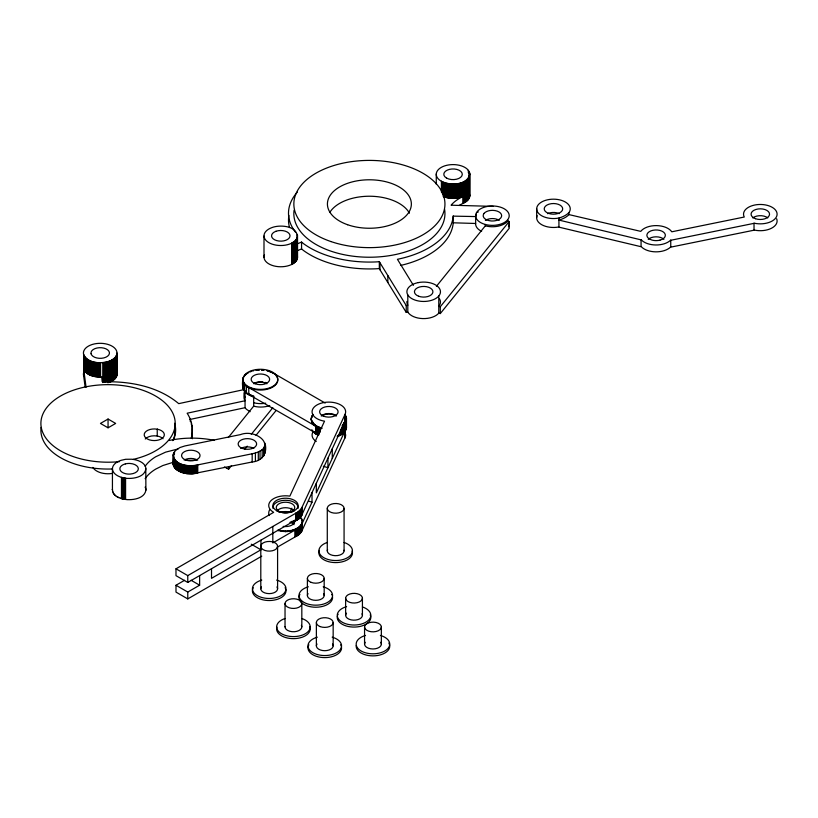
<?xml version="1.0" encoding="UTF-8"?>
<svg xmlns="http://www.w3.org/2000/svg" width="818" height="818" viewBox="0 0 818 818"><rect width="100%" height="100%" fill="white"/><g stroke="black" fill="none" stroke-linecap="round" stroke-linejoin="round"><path stroke-width="1.23" d="M469.839 173.989C467.15 185.85 449.573 185.921 440.779 180.901A16.789 9.693 0 0 1 442.855 166.586A16.789 9.693 0 0 1 467.323 169.183L469.133 171.483L469.839 173.989L469.829 195.87C469.45 200.308 464.961 202.547 461.383 204.163A46.176 26.657 0 0 0 459.215 205.379M469.829 195.87L469.133 192.741M244.204 395.851A16.789 9.693 0 0 0 244.746 400.237L245.052 400.759L187.148 413.213C191.954 420.472 193.815 429.767 191.269 438.182M264.48 254.766A16.789 9.693 0 0 0 271.75 265.247A16.789 9.693 0 0 0 291.28 264.643C294.736 263.161 298.458 259.746 297.384 255.615M173.212 455.002C174.592 465.718 189.306 466.884 197.772 464.89L252.179 453.765C278.958 448.305 257.169 428.131 240.431 434.614L184.929 445.943L179.899 447.548L175.43 450.565L173.477 453.683L173.242 464.563L173.845 466.526L176.289 469.532L181.207 472.303L186.473 473.622L192.199 473.908L252.179 461.986C262.169 461.209 267.823 453.019 264.971 443.172M475.728 215.993L475.657 216.566L453.223 216.136A83.947 48.466 0 0 1 397.436 259.296L413.407 285.329M453.233 215.952L453.223 222.987A83.947 48.466 0 0 1 400.513 265.472M145.89 468.663C144.97 476.741 134.428 478.694 127.741 478.397A1.902 1.104 0 0 1 126.657 478.325L121.473 477.354A16.728 9.663 0 0 1 112.434 468.898A16.728 9.663 0 0 1 121.084 460.319L125.635 459.287L131.667 459.225A16.728 9.663 0 0 1 141.954 462.548L142.629 463.039A16.728 9.663 0 0 1 145.788 467.702L145.89 490.207C144.612 498.08 134.387 499.921 127.741 499.645A1.902 1.104 0 0 1 126.657 499.573C120.982 499 112.823 496.618 112.434 489.829L112.434 468.581M302.271 513.653L302.261 511.7C303.018 517.559 296.791 520.892 291.944 521.986L291.944 521.301M300.042 516.403L302.261 520.616L301.985 523.827L312.006 502.221L312.006 492.63L344.767 421.761L343.928 422.926M337.711 435.912C342.036 434.573 347.394 430.984 346.372 425.769M85.103 386.812L83.64 375.789L83.62 354.48A16.789 9.693 0 0 1 98.743 343.356A16.789 9.693 0 0 1 116.994 352.793C117.015 357.231 112.659 360.002 108.917 361.3L108.917 382.527C112.649 381.239 116.994 378.468 116.994 374.041A16.789 9.693 0 0 0 116.606 372.159M475.647 215.257L475.728 214.623A16.789 9.693 0 0 1 502.058 207.741A16.789 9.693 0 0 1 499.839 224.377A16.789 9.693 0 0 1 475.647 215.257L475.657 223.416A16.789 9.693 0 0 0 477.047 227.803L477.518 228.375A16.789 9.693 0 0 0 481.618 231.33M475.647 223.478L453.233 222.803M318.161 434.491L248.774 394.511C241.842 391.853 241.647 383.438 243.365 377.374M242.762 386.863L243.099 378.018M313.079 414.368L311.597 416.883L311.259 419.552L311.259 418.867C311.535 424.307 317.476 427.149 322.149 428.274M342.149 425.585C345.503 423.683 347.916 419.174 345.585 415.605M112.536 491.097L112.7 491.72M292.946 521.035L295.738 520.033L187.772 582.457L175.982 575.657L175.982 568.807L273.652 512.344A16.789 9.693 0 0 1 270.962 500.647A16.789 9.693 0 0 1 289.848 496.127L324.531 421.168A16.789 9.693 0 0 1 312.64 409.297A16.789 9.693 0 0 1 333.192 402.436A16.789 9.693 0 0 1 345.084 414.297L301.413 508.602L298.141 511.874L272.813 526.475L272.823 542.927L295.748 529.624L289.869 531.301L285.523 531.639L278.1 530.637L278.1 529.952C286.136 531.945 298.56 531.444 302.159 522.518L302.159 530.054M312.2 415.595L311.3 418.888L311.413 417.548M297.087 238.14C298.815 225.993 280.482 224.316 272.087 227.537A16.789 9.693 0 0 0 267.026 241.382A16.789 9.693 0 0 0 291.28 243.396L294.94 241.044L297.087 238.14L297.087 259.388M277.19 547.242L298.141 535.187L301.413 531.904L345.084 437.599A16.789 9.693 0 0 0 345.615 434.46M243.099 384.879L243.365 384.225M291.873 508.193L289.848 512.579L289.848 511.894A16.789 9.693 0 0 0 279.071 512.303M312.006 492.63L302.159 514.287M344.378 422.354L344.378 423.039L345.084 421.843A16.789 9.693 0 0 0 345.329 421.219M345.084 430.064L343.928 431.843M337.272 436.638L342.19 434.143L344.767 431.352L316.331 492.855L316.331 483.264M568.98 212.547L569.205 212.23A16.789 9.693 0 0 0 555.739 199.265A16.789 9.693 0 0 0 536.731 209.653A16.789 9.693 0 0 0 558.428 218.12L558.929 218.028A22.577 13.037 0 0 0 568.98 212.547L568.98 214.602A22.577 13.037 0 0 1 558.929 220.083L641.373 239.94A16.789 9.693 0 0 0 670.443 240.339L754.493 223.253A16.789 9.693 0 0 0 776.947 215.471A16.789 9.693 0 0 0 758.94 204.5A16.789 9.693 0 0 0 744.278 217.026L671.772 231.801A16.789 9.693 0 0 0 656.517 225.604A16.789 9.693 0 0 0 640.76 231.371L568.98 214.602M313.079 415.053L312.609 415.656L312.609 414.971M228.355 437.477L253.682 406.147L253.682 395.871M251.259 434.358L272.834 407.671M226.883 468.233L228.59 469.235L231.586 465.544M244.858 449.123L247.261 446.158M256.054 435.278L276.034 410.564M436.393 286.331L485.319 225.829L485.319 224.459M297.057 243.948L301.566 242.056L303.478 243.621A83.947 48.466 0 0 0 375.994 261.924L379.327 261.709L379.327 268.57L379.981 269.776L406.229 312.384L407.804 312.067A16.789 9.693 0 0 0 422.661 318.58A16.789 9.693 0 0 0 438.775 313.151L440.299 313.56L440.299 306.709L509.205 221.504L507.63 221.146A16.789 9.693 0 0 1 485.319 225.829M440.299 313.56L509.205 228.355L509.205 221.504M776.65 218.754A16.789 9.693 0 0 1 771.456 228.263A16.789 9.693 0 0 1 754.493 230.103L670.443 247.2A16.789 9.693 0 0 1 641.373 246.791L558.428 227.036A16.789 9.693 0 0 1 537.089 215.625M244.582 375.503L247.926 372.814M337.272 435.953L343.407 432.405L343.407 433.09M108.058 419.041L100.461 423.427L108.058 427.814L115.655 423.427L108.058 419.041L108.058 427.763M187.772 582.457L187.772 575.606L272.813 526.475M261.77 556.158L187.772 598.909L175.993 592.109L175.993 585.259L184.612 580.269M175.993 585.259L187.772 592.048L199.633 585.197L199.633 575.606M260.942 540.187L260.942 549.788L211.514 578.336L211.514 568.745M297.057 250.809L301.566 248.917L303.478 250.482A83.947 48.466 0 0 0 375.994 268.785L379.327 268.57M443.254 182.158L443.254 196.555C449.45 198.989 456.608 198.999 462.814 196.565L461.383 197.312A46.176 26.657 0 0 0 452.037 204.122L451.076 205.206L493.244 206.381M249.664 371.934L251.617 371.229A17.403 10.051 0 0 0 250.727 371.658M83.62 354.48C87.843 363.509 100.542 363.918 108.917 361.3M173.569 462.19L162.843 465.534L155.686 469.113A50.327 29.059 0 0 0 145.123 478.683M244.285 389.542L178.733 403.642C157.874 386.137 129.264 380.973 102.71 381.842L102.138 377.026C95.44 377.333 86.483 375.922 83.64 368.938L86.074 387.303M189.612 419.532L245.103 407.691A16.789 9.693 0 0 0 246.576 409.389L250.124 411.71M169.121 440.473C183.968 437.364 199.449 437.374 214.326 440.319M379.327 261.709L406.229 305.533L407.804 305.206A16.789 9.693 0 0 1 406.924 301.464M289.869 522.395L290.922 522.211M177.976 448.98L165.594 452.149L155.686 456.781A50.358 29.07 0 0 0 145.123 466.342M255.829 370.176L259.245 369.9M187.271 460.278L196.187 460.258M261.545 369.9L263.836 370.022M253.682 406.147L253.938 406.219A16.789 9.693 0 0 0 269.725 405.575M125.583 478.203L125.583 499.45L120.522 498.285M289.848 511.894L291.903 512.334M440.299 306.709L438.775 306.3A16.789 9.693 0 0 0 439.552 298.897M253.682 402.722L253.938 402.793A16.789 9.693 0 0 0 265.738 403.202M267.138 370.605L273.652 373.294M323.314 466.209L327.946 467.743L327.936 458.152M308.529 501.066L312.006 502.221M118.722 497.569L117.107 496.72M318.161 427.63L246.412 386.208L243.703 383.284L242.762 380.012M311.863 429.726A17.628 10.174 0 0 0 315.646 433.806L318.161 435.176L318.161 426.945M274.746 373.928L325.175 403.049M251.29 544.215L260.942 549.788M175.982 568.807L187.772 575.606M191.064 580.259L199.633 585.197M311.413 420.881L311.3 419.542L312.2 422.834L315.646 426.27M245.052 397.323L244.746 396.812A16.789 9.693 0 0 1 244.204 392.415M301.402 518.816L302.261 521.301L302.261 520.616M83.62 375.728L83.64 375.789A16.789 9.693 0 0 1 83.906 371.955M112.332 489.501L112.434 489.829A16.728 9.663 0 0 1 112.495 489.205M173.242 464.563L173.723 453.029M302.261 512.385L302.302 513.019M145.89 490.207L145.788 488.949A16.728 9.663 0 0 0 145.103 487.099M228.59 466.771L228.59 469.235M754.022 223.14L754.022 229.991M670.75 240.032L670.75 246.883M641.067 239.582L641.067 246.433M558.929 218.028L558.929 226.934M536.68 208.6L536.68 217.506M507.63 219.776L507.63 221.146M469.624 172.721L469.614 197.128M469.409 172.097L469.399 197.751M469.133 171.483L469.113 198.365M468.755 177.721L468.755 198.968M468.356 170.297L468.356 172.802M468.336 178.304L468.336 199.551M467.845 178.866L467.845 200.113M467.293 179.418L467.293 200.666M466.689 179.95L466.689 201.197M466.015 180.451L466.015 201.698M465.289 180.921L465.289 202.169M464.512 181.371L464.512 202.619M463.683 181.79L463.683 203.038M462.814 182.179L462.814 203.426M461.894 182.526L461.894 196.923M460.943 182.843L460.943 197.24M459.961 183.12L459.961 197.516M458.939 183.365L458.939 197.762M457.906 183.569L457.906 197.956M456.843 183.733L456.843 198.12M455.759 183.856L455.759 198.242M454.675 183.938L454.675 198.324M453.571 183.978L453.571 198.365M452.477 183.978L452.477 198.365M451.383 183.927L451.383 198.324M450.289 183.846L450.289 198.242M449.215 183.723L449.215 198.12M448.152 183.559L448.152 197.956M447.119 183.355L447.119 197.751M446.096 183.109L446.096 197.506M445.115 182.823L445.115 197.22M444.164 182.506L444.164 196.903M442.385 181.77L442.385 193.764M441.556 181.351L441.556 192.148M441.475 181.299L441.475 192.097M438.775 296.014L438.775 313.151M436.27 173.958L436.27 184.183M407.804 294.93L407.804 312.067M406.229 305.533L406.229 312.384M387.844 275.594L387.844 282.455M381.352 626.987A8.395 4.847 0 0 1 368.765 631.189A8.395 4.847 0 0 1 368.765 622.795A8.395 4.847 0 0 1 381.352 626.987L381.352 644.124M379.981 262.915L379.981 269.776M364.562 626.987L364.562 644.124M362.425 598.193A8.395 4.847 0 0 1 349.838 602.385A8.395 4.847 0 0 1 349.838 593.991A8.395 4.847 0 0 1 362.425 598.193L362.425 615.32M346.484 418.202L346.484 427.763M346.372 420.196L346.372 428.428M346.188 420.861L346.188 429.082M345.922 416.239L345.922 418.591M345.922 421.505L345.922 429.726M345.585 422.139L345.585 430.37M345.636 598.193L345.636 615.32M345.084 414.297L345.084 421.843M345.186 422.763L345.084 437.599M344.767 414.91L344.767 422.446M344.705 423.376L344.767 438.213M344.378 431.26L344.378 431.945M344.163 423.959L344.163 432.19M344.071 508.346A8.395 4.847 0 0 1 331.474 512.538A8.395 4.847 0 0 1 331.474 504.144A8.395 4.847 0 0 1 344.071 508.346L344.071 550.841M343.55 424.522L343.55 432.753M343.407 423.489L343.407 424.174M342.885 425.063L342.834 433.622M342.149 426.761L342.19 434.143M341.495 433.949L341.495 434.634M341.362 428.417L341.362 434.297M340.748 434.409L340.748 435.094M340.523 430.053L340.523 434.747M339.94 434.849L339.94 435.534M339.623 432.824L339.623 435.176M339.092 435.248L339.092 435.933M338.202 435.616L338.202 436.301M333.161 622.549L333.161 645.852M332.272 448.785L332.272 458.377M327.282 508.346L327.282 550.841M324.184 578.346L324.184 595.484M320.083 427.681L320.083 432.385M319.102 427.333L319.102 434.389M317.272 426.526L317.292 434.736M316.423 426.066L316.443 434.286M316.372 622.549L316.372 645.852M315.646 425.585L315.646 433.806M314.91 425.074L314.91 425.759M314.235 424.532L314.235 425.217M313.621 423.959L313.621 424.644M313.079 423.376L313.079 424.061M312.609 422.763L312.609 423.458M312.2 422.139L312.2 422.834M311.863 416.239L311.863 416.924M311.863 421.505L311.863 422.19M311.597 416.883L311.597 417.569M311.597 420.861L311.597 421.546M307.394 578.346L307.394 595.484M301.985 507.375L301.985 514.911M301.985 523.142L301.985 530.678M301.822 603.602A8.395 4.847 0 0 1 289.235 607.794A8.395 4.847 0 0 1 289.235 599.4A8.395 4.847 0 0 1 301.822 603.602L301.822 626.905M301.73 507.988L301.73 515.534M301.73 518.745L301.73 519.43M301.73 523.755L301.73 531.301M301.566 242.056L301.566 248.917M301.413 508.602L301.413 516.138M301.413 524.369L301.413 531.904M301.024 509.195L301.024 516.731M301.024 524.962L301.024 532.498M300.574 509.767L300.574 517.313M300.574 525.534L300.574 533.08M300.063 510.33L300.063 517.876M300.063 526.097L300.063 533.633M299.48 510.872L299.48 518.408M299.48 526.639L299.48 534.174M298.836 511.383L298.836 518.929M298.836 527.15L298.836 534.696M298.141 511.874L298.141 519.42M298.141 527.641L298.141 535.187M297.517 234.991L297.558 257.506M297.384 234.367L297.312 258.774M297.394 512.334L297.394 519.88M297.394 528.101L297.394 535.647M296.791 238.754L296.791 260.001M296.699 512.671L296.699 520.217M296.586 512.774L296.597 520.32M296.433 239.347L296.433 260.605M296.28 512.917L296.28 520.463M296.28 528.684L296.28 536.23M295.993 239.94L295.993 261.187M295.738 513.172L295.748 520.718M295.748 528.939L295.748 536.485M295.502 240.502L295.502 261.75M294.94 241.044L294.94 262.292M294.848 520.401L294.848 521.086M294.848 529.307L294.848 536.853M294.316 241.566L294.316 262.813M293.918 520.739L293.918 521.424M293.642 242.067L293.642 263.314M292.905 242.537L292.905 263.785M292.946 529.952L292.946 530.637M292.118 242.987L292.118 264.234M291.617 243.232L291.617 264.48M289.869 530.616L289.869 531.301M287.721 530.862L287.721 531.547M285.523 530.954L285.523 531.639M285.032 603.602L285.032 626.905M283.335 530.872L283.335 531.557M281.177 530.626L281.177 531.311M277.588 546.281A8.395 4.847 0 0 1 265.001 550.483A8.395 4.847 0 0 1 265.001 542.089A8.395 4.847 0 0 1 277.588 546.281L277.588 588.776M264.899 445.166L264.899 453.387M264.153 447.119L264.153 455.34M263.999 236.034L263.999 257.281M263.764 447.743L263.764 455.963M262.179 449.511L262.179 457.743M260.799 546.281L260.799 588.776M260.022 451.076L260.022 459.297M258.304 451.965L258.304 460.186M255.4 453.039L255.4 461.26M252.179 453.765L252.179 461.986M248.774 387.66L248.774 394.511M246.412 386.208L246.412 393.059M245.052 391.618L245.052 407.609M244.582 384.511L244.582 391.362M243.703 383.284L243.703 390.135M242.915 381.341L242.915 388.192M197.772 464.89L197.772 473.111M196.698 465.135L196.698 473.356M195.594 465.34L195.594 473.561M194.479 465.493L194.479 473.714M193.345 465.606L193.345 473.837M192.394 428.704L192.373 438.734L192.056 425.544M192.199 465.687L192.199 473.908M192.005 435.043L192.005 438.468M191.361 422.395L191.361 424.675M191.044 465.718L191.044 473.939M190.297 419.286L190.297 421.567M189.888 465.698L189.888 473.929M188.743 465.646L188.743 473.867M187.772 592.048L187.772 598.909M187.598 465.544L187.598 473.765M186.473 465.401L186.473 473.622M185.369 465.217L185.369 473.438M184.275 464.992L184.275 473.213M183.222 464.726L183.222 472.947M182.199 464.419L182.199 472.64M181.207 464.072L181.207 472.303M180.267 463.694L180.267 471.914M179.367 463.274L179.367 471.505M178.508 462.824L178.508 471.056M177.71 462.344L177.71 470.575M176.964 461.843L176.964 470.064M176.289 461.301L176.289 469.532M175.666 460.738L175.666 468.97M175.103 460.156L175.103 468.387M174.612 459.552L174.612 467.784M174.438 451.761L174.438 454.113M174.193 458.939L174.193 467.16M173.845 458.295L173.845 466.526M173.477 453.683L173.569 465.882M173.304 454.338L173.365 465.227M157.24 429.205L157.24 436.055M124.52 478.049L124.52 499.297M123.477 477.855L123.477 499.103M122.465 477.62L122.465 498.868M121.473 477.354L121.473 498.602M116.994 353.049L116.902 375.298M116.749 354.695L116.749 375.922M116.514 355.309L116.514 376.546M116.217 355.922L116.217 377.159M115.859 356.525L115.859 377.752M115.43 357.108L115.43 378.335M114.929 357.671L114.929 378.898M114.367 358.212L114.367 379.45M113.753 358.744L113.753 379.971M113.068 359.235L113.068 380.472M112.342 359.716L112.342 380.943M111.555 360.155L111.555 381.382M110.716 360.564L110.716 381.801M109.837 360.953L109.837 382.18M107.966 361.607L107.966 382.834M106.974 361.883L106.974 381.863M105.951 362.118L105.951 382.098M104.908 362.313L104.908 382.292M103.845 362.476L103.845 382.456M102.761 362.589L102.761 382.568M102.138 377.026L102.138 381.587M100.573 362.701L100.573 377.098M99.479 362.691L99.479 377.088M98.385 362.64L98.385 377.037M97.291 362.558L97.291 376.945M96.217 362.425L96.217 376.822M95.164 362.251L95.164 376.648M94.121 362.047L94.121 376.433M93.119 361.791L93.119 376.188M92.137 361.505L92.137 375.902M91.187 361.188L91.187 375.574M90.287 360.83L90.287 375.217M89.418 360.431L89.418 374.828M88.6 360.012L88.6 374.409M87.833 359.562L87.833 373.949M87.117 359.071L87.117 373.468M86.452 358.57L86.452 372.967M85.859 358.039L85.859 372.435M85.317 357.486L85.317 371.883M84.847 356.914L84.847 371.311M84.438 356.321L84.438 370.718M84.09 355.718L84.09 370.114M83.814 355.104L83.814 369.501M276.954 586.925A8.395 4.847 0 0 1 269.194 593.623A8.395 4.847 0 0 1 261.443 586.925M285.84 589.573A16.789 9.693 0 0 1 267.547 600.484A16.789 9.693 0 0 1 253.294 587.723M285.093 587.723A16.789 9.693 0 0 1 285.41 588.326M276.627 580.085A16.789 9.693 0 0 1 282.292 594.85A16.789 9.693 0 0 1 256.106 594.85A16.789 9.693 0 0 1 261.77 580.085M344 550.207A8.395 4.847 0 0 1 335.124 555.678A8.395 4.847 0 0 1 327.568 549.584M352.139 551.005A16.789 9.693 0 0 1 335.124 562.58A16.789 9.693 0 0 1 319.46 550.381M344.071 542.446A16.789 9.693 0 0 1 348.529 557.068A16.789 9.693 0 0 1 322.813 557.068A16.789 9.693 0 0 1 327.282 542.446M224.388 466.976A50.327 29.059 0 0 1 226.842 468.244M115.696 495.749A16.728 9.663 0 0 1 113.221 492.947M174.582 423.264A67.158 38.773 0 0 1 173.416 440.033M254.061 383.438A9.233 5.327 0 0 1 254.49 383.192M254.95 382.957A9.233 5.327 0 0 1 256.453 382.384M256.995 382.231A9.233 5.327 0 0 1 262.905 381.904M265.165 382.395A9.233 5.327 0 0 1 266.187 382.773M174.582 430.115A67.158 38.773 0 0 1 175.369 433.468M251.075 395.002A16.789 9.693 0 0 1 250.206 394.613M249.367 394.204A16.789 9.693 0 0 1 248.59 393.755M246.013 391.71A16.789 9.693 0 0 1 245.523 391.137M341.515 647.273A16.789 9.693 0 0 1 322.568 657.519A16.789 9.693 0 0 1 308.867 644.799M340.656 644.799A16.789 9.693 0 0 1 341.229 646.015M332.19 637.161A16.789 9.693 0 0 1 337.854 651.926A16.789 9.693 0 0 1 311.668 651.926A16.789 9.693 0 0 1 317.333 637.161M332.517 644.001A8.395 4.847 0 0 1 324.766 650.699A8.395 4.847 0 0 1 317.006 644.001M309.644 626.455A16.789 9.693 0 0 1 293.979 638.643A16.789 9.693 0 0 1 276.965 627.069M301.822 618.51A16.789 9.693 0 0 1 306.29 633.132A16.789 9.693 0 0 1 280.564 633.132A16.789 9.693 0 0 1 285.032 618.51M301.382 625.351A8.395 4.847 0 0 1 294.521 631.711A8.395 4.847 0 0 1 285.053 626.588M240.778 448.479A9.233 5.327 0 0 1 253.836 448.376M184.193 460.043A9.233 5.327 0 0 1 197.68 460.197M444.573 209.275A75.553 43.62 0 0 1 370.319 257.23A75.553 43.62 0 0 1 294.051 210.338M289.541 227.516A80.276 46.35 0 0 1 288.907 215.42M295.564 232.251A80.276 46.35 0 0 1 297.271 192.179M329.961 212.159A41.974 24.233 0 0 1 370.349 196.238A41.974 24.233 0 0 1 409.44 213.201M485.391 220.441A9.233 5.327 0 0 1 492.293 218.57L492.896 218.58A9.233 5.327 0 0 1 499.277 220.339M508.54 221.197A16.789 9.693 0 0 1 508.428 226.821M475.882 215.359A16.789 9.693 0 0 1 476.403 214.132M477.702 212.383A16.789 9.693 0 0 1 478.264 211.842M119.5 461.638A67.158 38.773 0 0 1 43.538 412.661A67.158 38.773 0 0 1 153.048 394.644A67.158 38.773 0 0 1 133.211 459.379M145.267 438.99A10.072 5.818 0 0 1 156.954 436.004L157.588 436.117A10.072 5.818 0 0 1 163.027 438.745M112.046 473.469A15.951 9.213 0 0 1 92.904 467.436M174.715 425.564A67.158 38.773 0 0 1 172.772 440.646M111.862 468.99A67.158 38.773 0 0 1 41.084 427.405M752.785 217.925A9.233 5.327 0 0 1 767.795 217.885M648.245 239.357A9.233 5.327 0 0 1 663.93 239.306M547.569 213.672A9.233 5.327 0 0 1 559.277 213.631M269.296 515.544A16.789 9.693 0 0 1 269.613 509.921M273.028 508.499A12.587 7.27 0 0 1 285.502 500.279A12.587 7.27 0 0 1 297.997 508.489M318.652 435.258A16.789 9.693 0 0 1 313.355 431.28M345.656 427.558A16.789 9.693 0 0 1 345.615 428.192M316.249 441.495A16.789 9.693 0 0 1 312.957 431.996M294.664 520.555A9.233 5.327 0 0 1 283.13 526.403M321.914 415.83A9.233 5.327 0 0 1 335.799 415.82M321.454 428.039A16.789 9.693 0 0 1 315.554 425.248M314.91 424.726A16.789 9.693 0 0 1 312.394 421.239M345.615 418.693A16.789 9.693 0 0 1 345.615 419.961M276.975 510.994A9.233 5.327 0 0 1 285.502 507.702A9.233 5.327 0 0 1 294.04 510.994M291.157 522.293A12.587 7.27 0 0 1 292.578 522.784M293.243 523.06A12.587 7.27 0 0 1 293.877 523.367M290.635 522.303A9.233 5.327 0 0 1 294.04 524.696M380.718 642.273A8.395 4.847 0 0 1 372.957 648.971A8.395 4.847 0 0 1 365.206 642.273M388.857 643.06A16.789 9.693 0 0 1 375.155 655.791A16.789 9.693 0 0 1 356.208 645.545M380.39 635.433A16.789 9.693 0 0 1 386.055 650.187A16.789 9.693 0 0 1 359.869 650.187A16.789 9.693 0 0 1 365.534 635.433M361.985 613.766A8.395 4.847 0 0 1 353.488 620.156A8.395 4.847 0 0 1 346.505 613.183M370.247 614.87A16.789 9.693 0 0 1 355.135 627.058A16.789 9.693 0 0 1 337.384 616.118M337.814 614.87A16.789 9.693 0 0 1 338.131 614.267M362.425 606.936A16.789 9.693 0 0 1 366.658 621.721A16.789 9.693 0 0 1 340.717 621.23A16.789 9.693 0 0 1 346.607 606.629M323.539 593.623A8.395 4.847 0 0 1 315.789 600.33A8.395 4.847 0 0 1 308.028 593.623M332.537 596.905A16.789 9.693 0 0 1 313.591 607.15A16.789 9.693 0 0 1 299.889 594.42M331.689 594.42A16.789 9.693 0 0 1 332.006 595.034M323.212 586.792A16.789 9.693 0 0 1 328.877 601.547A16.789 9.693 0 0 1 302.691 601.547A16.789 9.693 0 0 1 308.366 586.792M321.218 415.912A9.233 5.327 0 0 1 336.576 415.912M276.003 375.564A17.403 10.051 0 0 1 262.67 389.971A17.403 10.051 0 0 1 243.324 378.049M243.58 377.405A17.403 10.051 0 0 1 244.786 375.564M245.318 374.981A17.403 10.051 0 0 1 246.586 373.887M247.312 373.386A17.403 10.051 0 0 1 248.089 372.906M252.701 370.994A17.403 10.051 0 0 1 253.733 370.728M256.995 370.155A17.403 10.051 0 0 1 259.255 369.981M261.535 369.981A17.403 10.051 0 0 1 263.785 370.155M267.057 370.728A17.403 10.051 0 0 1 268.089 370.994M269.091 371.311A17.403 10.051 0 0 1 270.063 371.658M270.993 372.037A17.403 10.051 0 0 1 271.873 372.456M272.701 372.906A17.403 10.051 0 0 1 273.478 373.386M274.204 373.887A17.403 10.051 0 0 1 274.868 374.429M315.646 433.121A17.628 10.174 0 0 1 313.631 431.505M253.866 383.775A9.233 5.327 0 0 1 266.924 383.775M252.793 395.759A17.178 9.918 0 0 1 251.801 395.452M250.85 395.104A17.178 9.918 0 0 1 249.94 394.726M249.071 394.317A17.178 9.918 0 0 1 246.116 392.374M245.523 391.822A17.178 9.918 0 0 1 244.521 390.656M244.132 390.053A17.178 9.918 0 0 1 243.549 388.795M243.365 388.161A17.178 9.918 0 0 1 243.365 385.564M253.825 396.71A17.178 9.918 0 0 1 243.365 386.249M484.082 213.386L483.837 213.702A9.233 5.327 0 0 0 491.332 220.972L491.935 221.003A9.233 5.327 0 0 0 500.473 218.283L500.749 217.977A9.233 5.327 0 0 0 492.896 210.359L492.293 210.349A9.233 5.327 0 0 0 484.082 213.386M296.699 528.448L296.597 536.076L296.699 528.448M276.003 231.269L275.492 231.463A9.233 5.327 0 0 0 276.699 240.604A9.233 5.327 0 0 0 290.012 235.604A9.233 5.327 0 0 0 276.003 231.269M125.379 463.898L124.837 464.041A9.233 5.327 0 0 0 119.868 468.888A9.233 5.327 0 0 0 125.195 473.602L125.757 473.745A9.233 5.327 0 0 0 129.909 474.082L130.502 474.041A9.233 5.327 0 0 0 138.334 468.653A9.233 5.327 0 0 0 130.103 463.469L129.5 463.448A9.233 5.327 0 0 0 125.379 463.898M659.973 240.134L659.41 240.277A9.233 5.327 0 0 1 652.345 240.165L651.803 240.011A9.233 5.327 0 0 1 649.073 231.842A9.233 5.327 0 0 1 663.47 232.067A9.233 5.327 0 0 1 659.973 240.134M418.213 282.609L417.19 282.834A16.789 9.693 0 0 0 410.186 297.537A16.789 9.693 0 0 0 436.587 297.967A16.789 9.693 0 0 0 431.035 283.059L430.033 282.803A16.789 9.693 0 0 0 418.213 282.609M157.588 429.266L156.954 429.153A10.072 5.818 0 0 0 144.99 432.487A10.072 5.818 0 0 0 149.152 439.767L149.725 439.951A10.072 5.818 0 0 0 163.539 437.027A10.072 5.818 0 0 0 157.588 429.266M446.659 178.13L446.239 177.884A9.233 5.327 0 0 1 447.282 170.124A9.233 5.327 0 0 1 460.626 171.228L460.953 171.524A9.233 5.327 0 0 1 458.826 178.447A9.233 5.327 0 0 1 446.659 178.13M91.084 353.816L91.013 353.478A9.233 5.327 0 0 1 103.927 348.131A9.233 5.327 0 0 1 105.829 357.241A9.233 5.327 0 0 1 91.084 353.816M320.094 626.578A8.395 4.847 0 0 0 333.141 622.866A8.395 4.847 0 0 0 321.045 618.203A8.395 4.847 0 0 0 320.094 626.578M185.788 460.013A9.233 5.327 0 0 0 200.032 455.82A9.233 5.327 0 0 0 186.616 450.79A9.233 5.327 0 0 0 185.788 460.013M242.363 448.438A9.233 5.327 0 0 0 256.617 444.246A9.233 5.327 0 0 0 243.202 439.215A9.233 5.327 0 0 0 242.363 448.438M347.589 224.725A41.974 24.233 0 0 0 411.352 204.561A41.974 24.233 0 0 0 349.235 182.762A41.974 24.233 0 0 0 347.589 224.725M330.993 241.576A75.553 43.62 0 0 0 444.941 204.428A75.553 43.62 0 0 0 332.251 166.034A75.553 43.62 0 0 0 330.993 241.576M418.652 296.239A9.233 5.327 0 0 0 432.906 292.046A9.233 5.327 0 0 0 419.491 287.016A9.233 5.327 0 0 0 418.652 296.239M755.484 218.703A9.233 5.327 0 0 0 769.544 214.306A9.233 5.327 0 0 0 755.914 209.469A9.233 5.327 0 0 0 755.484 218.703M548.633 213.406A9.233 5.327 0 0 0 562.692 209.009A9.233 5.327 0 0 0 549.062 204.173A9.233 5.327 0 0 0 548.633 213.406M278.519 511.536A12.587 7.27 0 0 0 298.079 505.964A12.587 7.27 0 0 0 279.93 498.97A12.587 7.27 0 0 0 278.519 511.536M280.39 511.986A9.233 5.327 0 0 0 294.725 507.896A9.233 5.327 0 0 0 281.423 502.763A9.233 5.327 0 0 0 280.39 511.986M323.734 416.229A9.233 5.327 0 0 0 338.079 412.139A9.233 5.327 0 0 0 324.766 407.016A9.233 5.327 0 0 0 323.734 416.229M311.126 582.375A8.395 4.847 0 0 0 324.163 578.663A8.395 4.847 0 0 0 312.077 574.001A8.395 4.847 0 0 0 311.126 582.375M250.727 387.681A17.403 10.051 0 0 0 277.762 379.981A17.403 10.051 0 0 0 252.701 370.309A17.403 10.051 0 0 0 250.727 387.681M255.267 383.754A9.233 5.327 0 0 0 269.613 379.675A9.233 5.327 0 0 0 256.31 374.542A9.233 5.327 0 0 0 255.267 383.754"/></g></svg>
